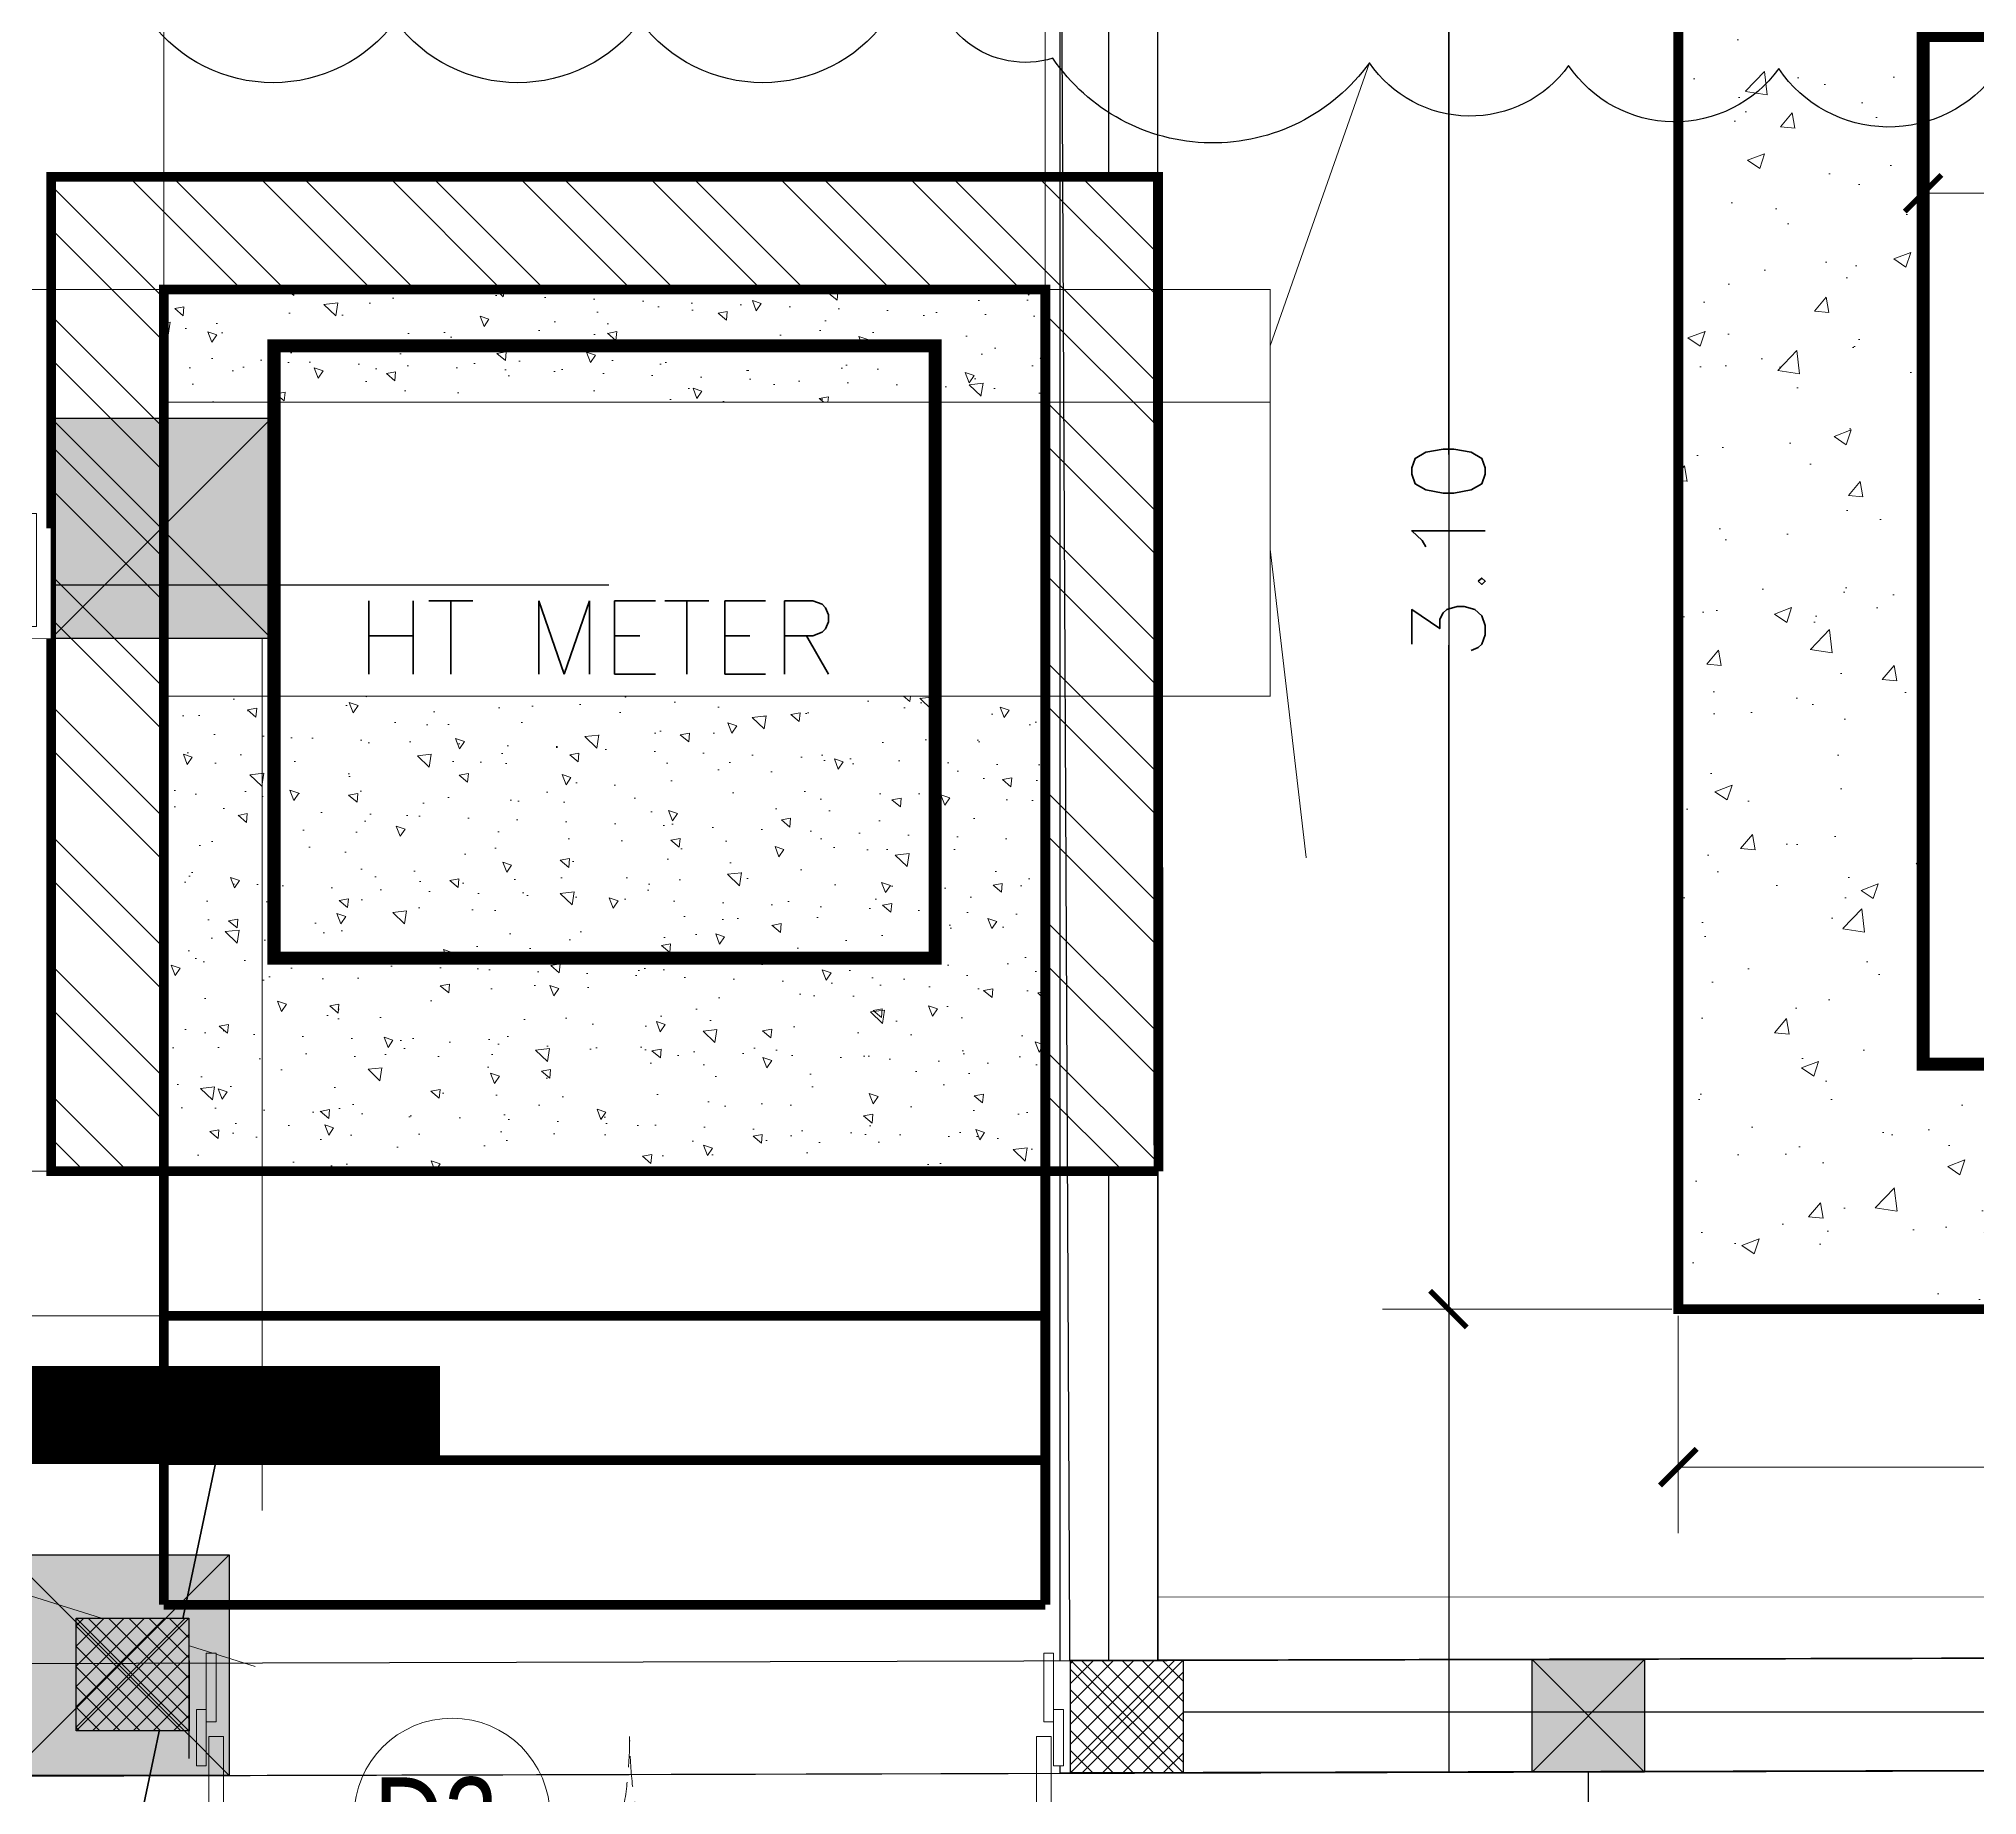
# Model space of a CAD drawing. Header units: inches. Extents: x 6 to 183294, y -48183 to 78918.
# Drawn here: x 131371 to 135329, y 22747 to 26332 of the extents above; entities that cross this region are included whole.
import ezdxf
from ezdxf.enums import TextEntityAlignment as Align

# ---------------------------------------------------------------- set-up
doc = ezdxf.new("R2010")
doc.units = ezdxf.units.IN
doc.header["$MEASUREMENT"] = 0
doc.set_wipeout_variables(frame=1)
doc.header["$PDMODE"] = 35
doc.linetypes.add('( Hidden )', pattern=[0.375, 0.25, -0.125])
for name, color, linetype, lineweight in [('SDA_COMMENTS', 8, 'Continuous', 0), ('SDA_DIM SITE LAYOUT', 8, 'Continuous', 0), ('SDA_DOOR', 2, 'Continuous', 5), ('SDA_MEP INPUTS', 8, 'Continuous', 0), ('SDA_PLAN', 8, 'Continuous', 0), ('SDA_RCC', 1, 'Continuous', 30), ('SDA_SCHEDULES', 8, 'Continuous', 0), ('SDA_TEXT_SITE', 8, 'Continuous', 0), ('SDA_WALL', 7, 'Continuous', 30), ('Substation', 7, 'Continuous', 0)]:
    doc.layers.add(name, color=color, linetype=linetype, lineweight=lineweight)
doc.styles.add('AR', font='arial.ttf')
doc.styles.add('ROMANS', font='simplex.shx', dxfattribs={"width": 0.7})
doc.styles.get("Standard").update_dxf_attribs({"font": 'txt.shx'})
doc.linetypes.add('FENCELINE2', pattern='A,0.25,-0.1,[132,ltypeshp.shx,S=0.1,R=0,X=-0.1,Y=0],-0.1,1', length=1.45)
doc.dimstyles.new('SDA-300', dxfattribs={"dimtxt": 0.6, "dimasz": 0.3, "dimexe": 0.54, "dimexo": 0.054, "dimgap": 0, "dimtad": 0, "dimzin": 0, "dimdsep": 46, "dimtxsty": 'Standard', "dimblk": 'ARCHTICK', "dimcen": 0.6, "dimclrd": 27, "dimclre": 27, "dimclrt": 21, "dimadec": 0, "dimazin": 0, "dimtfac": 1, "dimtofl": 0, "dimtmove": 1, "dimatfit": 3, "dimfxl": 0, "dimtolj": 1, "dimtzin": 0, "dimarcsym": 0})
doc.dimstyles.new('SDA-50', dxfattribs={"dimtxt": 0.1, "dimasz": 0.05, "dimexe": 0.09, "dimexo": 0.009, "dimgap": 0, "dimtad": 0, "dimzin": 0, "dimdsep": 46, "dimtxsty": 'Standard', "dimblk": 'ARCHTICK', "dimcen": 0.1, "dimclrd": 27, "dimclre": 27, "dimclrt": 21, "dimadec": 0, "dimazin": 0, "dimtfac": 1, "dimtofl": 0, "dimtmove": 1, "dimatfit": 3, "dimfxl": 0, "dimtolj": 1, "dimtzin": 0, "dimlwd": -1, "dimlwe": -1, "dimarcsym": 0})
doc.dimstyles.get("Standard").update_dxf_attribs({"dimtxt": 0.18, "dimasz": 0.18, "dimexe": 0.18, "dimexo": 0.0625, "dimgap": 0.09, "dimtad": 0, "dimtih": 1, "dimtoh": 1, "dimdec": 4, "dimzin": 0, "dimdsep": 46, "dimtxsty": 'Standard', "dimcen": 0.09, "dimadec": 0, "dimazin": 0, "dimtfac": 1, "dimtdec": 4, "dimtofl": 0, "dimtmove": 0, "dimatfit": 3, "dimfxl": 0, "dimtolj": 1, "dimtzin": 0, "dimarcsym": 0})
pattern_1 = [(315, (-4869086.56, -756735), (132.5825215, 132.5825215), []), (315, (-4869086.56, -756823.4), (132.5825215, 132.5825215), [])]

# ---------------------------------------------------------------- blocks, each defined once
blk = doc.blocks.new('A$C7A2D250A')
at = {"layer": 'SDA_RCC', "extrusion": (0, 0, -1)}
h = blk.add_hatch(color=252, dxfattribs=at)
h.dxf.hatch_style = 1
h.paths.add_polyline_path([(0.5, -0.5), (0.5, 0.5), (-0.5, 0.5), (-0.5, -0.5)])
for p, q in [((-0.5, -0.5), (0.5, 0.5)), ((0.5, -0.5), (-0.5, 0.5)), ((-0.5, -0.5), (-0.5, 0.5)), ((-0.5, 0.5), (0.5, 0.5)), ((0.5, 0.5), (0.5, -0.5)), ((0.5, -0.5), (-0.5, -0.5))]:
    blk.add_line(p, q, dxfattribs=at)
blk = doc.blocks.new('_ArchTick')
at = {"color": 0, "const_width": 0.15}
blk.add_lwpolyline([(-0.5, -0.5), (0.5, 0.5)], dxfattribs=at)
blk = doc.blocks.new('*D626')
at = {"layer": 'Defpoints', "color": 0}
for p in [(131625.7, 25820.4), (131042.8, 24020.4), (131625.7, 24020.4)]:
    blk.add_point(p, dxfattribs=at)
at = {"layer": 'Substation', "color": 27}
for p, q in [((131625.7, 25820.4), (131042.7, 25820.4)), ((131042.8, 25820.4), (131042.8, 24920.8)), ((131042.8, 24020.4), (131042.8, 24920)), ((131625.7, 24020.4), (131042.7, 24020.4))]:
    blk.add_line(p, q, dxfattribs=at)
at = {"layer": 'Substation', "color": 27, "xscale": 0.07500000000000001, "yscale": 0.07500000000000001, "zscale": 0.07500000000000001}
for p, rotation in [((131042.8, 25820.4), 90), ((131042.8, 24020.4), 270)]:
    blk.add_blockref('_ArchTick', p, dxfattribs=dict(at, rotation=rotation))
at = {"layer": 'Substation', "color": 21, "insert": (131042.8, 24920.4), "char_height": 0.15, "attachment_point": 5, "rotation": 90}
blk.add_mtext('\\A1;1800.00', dxfattribs=at)
blk = doc.blocks.new('*D627')
at = {"layer": 'Defpoints', "color": 0}
for p in [(133425.7, 26913.2), (131625.7, 25820.4), (133425.7, 25820.4)]:
    blk.add_point(p, dxfattribs=at)
at = {"layer": 'Substation', "color": 27}
for p, q in [((131625.7, 25820.4), (131625.7, 26913.3)), ((131625.7, 26913.2), (132525.4, 26913.2)), ((133425.7, 26913.2), (132526.1, 26913.2)), ((133425.7, 25820.4), (133425.7, 26913.3))]:
    blk.add_line(p, q, dxfattribs=at)
at = {"layer": 'Substation', "color": 27, "xscale": 0.07500000000000001, "yscale": 0.07500000000000001, "zscale": 0.07500000000000001, "rotation": 180}
blk.add_blockref('_ArchTick', (131625.7, 26913.2), dxfattribs=at)
at = {"layer": 'Substation', "color": 27, "xscale": 0.07500000000000001, "yscale": 0.07500000000000001, "zscale": 0.07500000000000001}
blk.add_blockref('_ArchTick', (133425.7, 26913.2), dxfattribs=at)
at = {"layer": 'Substation', "color": 21, "insert": (132525.7, 26913.2), "char_height": 0.15, "attachment_point": 5}
blk.add_mtext('\\A1;1800.00', dxfattribs=at)
blk = doc.blocks.new('*D628')
at = {"layer": 'Defpoints', "color": 0}
for p in [(133425.7, 25590.4), (133425.7, 24990.4), (133885.1, 24990.4)]:
    blk.add_point(p, dxfattribs=at)
at = {"layer": 'Substation', "color": 27}
for p, q in [((133425.8, 25590.4), (133885.3, 25590.4)), ((133885.1, 25590.4), (133885.1, 24990.4)), ((133958.2, 24660.6), (133885.1, 25290.4)), ((133425.8, 24990.4), (133885.3, 24990.4)), ((133958.2, 24660.6), (133958.2, 24660.6))]:
    blk.add_line(p, q, dxfattribs=at)
at = {"layer": 'Substation', "color": 27, "xscale": 0.07500000000000001, "yscale": 0.07500000000000001, "zscale": 0.07500000000000001}
for p, rotation in [((133885.1, 25590.4), 90), ((133885.1, 24990.4), 270)]:
    blk.add_blockref('_ArchTick', p, dxfattribs=dict(at, rotation=rotation))
at = {"layer": 'Substation', "color": 21, "insert": (133958.2, 24660.3), "char_height": 0.15, "attachment_point": 5, "rotation": 90}
blk.add_mtext('\\A1;600.00', dxfattribs=at)
blk = doc.blocks.new('*D629')
at = {"layer": 'Defpoints', "color": 0}
for p in [(133425.7, 25820.4), (133885.1, 25820.4), (133425.7, 25590.4)]:
    blk.add_point(p, dxfattribs=at)
at = {"layer": 'Substation', "color": 27}
for p, q in [((134087.7, 26283.3), (133885.1, 25705.4)), ((134087.7, 26283.3), (134087.7, 26283.3)), ((133425.8, 25820.4), (133885.3, 25820.4)), ((133885.1, 25590.4), (133885.1, 25820.4)), ((133425.8, 25590.4), (133885.3, 25590.4))]:
    blk.add_line(p, q, dxfattribs=at)
at = {"layer": 'Substation', "color": 27, "xscale": 0.07500000000000001, "yscale": 0.07500000000000001, "zscale": 0.07500000000000001}
for p, rotation in [((133885.1, 25820.4), 90), ((133885.1, 25590.4), 270)]:
    blk.add_blockref('_ArchTick', p, dxfattribs=dict(at, rotation=rotation))
at = {"layer": 'Substation', "color": 21, "insert": (134087.7, 26283.6), "char_height": 0.15, "attachment_point": 5, "rotation": 90}
blk.add_mtext('\\A1;230.00', dxfattribs=at)
blk = doc.blocks.new('*D630')
at = {"layer": 'Defpoints', "color": 0}
for p in [(130892.8, 24020.4), (131625.7, 24020.4), (131775.7, 23725.4)]:
    blk.add_point(p, dxfattribs=at)
at = {"layer": 'Substation', "color": 27}
for p, q in [((131625.7, 24020.4), (130892.7, 24020.4)), ((130892.8, 23725.4), (130892.8, 24020.4)), ((131775.7, 23725.4), (130892.7, 23725.4)), ((130892.8, 23725.4), (130892.8, 23197.2))]:
    blk.add_line(p, q, dxfattribs=at)
at = {"layer": 'Substation', "color": 27, "xscale": 0.07500000000000001, "yscale": 0.07500000000000001, "zscale": 0.07500000000000001}
for p, rotation in [((130892.8, 24020.4), 90), ((130892.8, 23725.4), 270)]:
    blk.add_blockref('_ArchTick', p, dxfattribs=dict(at, rotation=rotation))
at = {"layer": 'Substation', "color": 21, "insert": (130892.8, 23196.8), "char_height": 0.15, "attachment_point": 5, "rotation": 90}
blk.add_mtext('\\A1;295.00', dxfattribs=at)
blk = doc.blocks.new('*D632')
at = {"layer": 'Defpoints', "color": 0}
for p in [(134273.7, 36589.4), (134250.5, 22793.6), (134279.2, 22793.6)]:
    blk.add_point(p, dxfattribs=at)
at = {"layer": 'SDA_DIM SITE LAYOUT', "color": 27, "lineweight": -2}
for p, q in [((134273.7, 36589.4), (134249.9, 36589.4)), ((134250.5, 36589.4), (134250.5, 30581.3)), ((134250.5, 22793.6), (134250.5, 30579.3)), ((134279.1, 22793.6), (134249.9, 22793.6))]:
    blk.add_line(p, q, dxfattribs=at)
at = {"layer": 'SDA_DIM SITE LAYOUT', "color": 27, "lineweight": -2, "xscale": 0.3, "yscale": 0.3, "zscale": 0.3}
for p, rotation in [((134250.5, 36589.4), 90), ((134250.5, 22793.6), 270)]:
    blk.add_blockref('_ArchTick', p, dxfattribs=dict(at, rotation=rotation))
at = {"layer": 'SDA_DIM SITE LAYOUT', "color": 21, "insert": (134250.5, 30580.3), "char_height": 0.3, "attachment_point": 5, "rotation": 90}
blk.add_mtext('\\A1;13795.84', dxfattribs=at)
blk = doc.blocks.new('*U154')
at = {"linetype": 'Continuous', "lineweight": 0}
for points in [[(-0.8994, -0.155), (-0.8644, -0.155), (-0.8644, -0.17), (-0.8444, -0.17), (-0.8444, -0.03), (-0.8644, -0.03), (-0.8644, 0.06), (-0.8844, 0.06), (-0.8844, 0.045), (-0.8994, 0.045)], [(0.9006, -0.155), (0.8656, -0.155), (0.8656, -0.17), (0.8456, -0.17), (0.8456, -0.03), (0.8656, -0.03), (0.8656, 0.06), (0.8856, 0.06), (0.8856, 0.045), (0.9006, 0.045)]]:
    blk.add_wipeout(points, dxfattribs=at).dxf.layer = 'SDA_DOOR'
at = {"layer": 'SDA_DOOR', "color": 7, "linetype": 'Continuous', "lineweight": 30}
for p, q in [((-0.8994, 0.045), (-0.8994, -0.155)), ((0.9006, 0.045), (0.9006, -0.155))]:
    blk.add_line(p, q, dxfattribs=at)
at = {"layer": 'SDA_DOOR', "linetype": 'Continuous'}
for points in [[(-0.8294, 0), (-0.8294, 0.86), (-0.8594, 0.86), (-0.8594, 0)], [(0.8606, 0.86), (0.8606, 0), (0.8306, 0), (0.8306, 0.86)], [(-0.8844, -0.055), (-0.8844, 0.06), (-0.8644, 0.06), (-0.8644, -0.055)], [(0.8856, -0.055), (0.8856, 0.06), (0.8656, 0.06), (0.8656, -0.055)], [(-0.8644, -0.17), (-0.8644, -0.03), (-0.8444, -0.03), (-0.8444, -0.17)], [(0.8656, -0.17), (0.8656, -0.03), (0.8456, -0.03), (0.8456, -0.17)]]:
    blk.add_lwpolyline(points, close=True, dxfattribs=at)
at = {"layer": 'SDA_DOOR', "linetype": '( Hidden )', "ltscale": 0.25}
for centre, start, end in [((-0.8614, -0.0008), 0.0534, 87.9563), ((0.8614, -0.0008), 92.0437, 179.9466)]:
    blk.add_arc(centre, 0.8614, start, end, dxfattribs=at)
blk = doc.blocks.new('A$C7A0A1DC5')
blk.add_wipeout([(0, 1), (1, 1), (1, 0), (0, 0)]).dxf.layer = 'SDA_RCC'
at = {"layer": 'SDA_RCC', "lineweight": 5}
h = blk.add_hatch(dxfattribs=at)
h.set_pattern_fill('ANSI37', color=252, scale=0.04, style=0)
h.set_pattern_definition([(45, (0, 0), (-0.089803, 0.089803), []), (135, (0, 0), (-0.089803, -0.089803), [])])
h.paths.add_polyline_path([(0, 1), (1, 1), (1, 0), (0, 0)])
at = {"layer": 'SDA_RCC'}
for p, q in [((0, 1), (1, 0)), ((1, 1), (0, 0))]:
    blk.add_line(p, q, dxfattribs=at)
blk.add_lwpolyline([(0, 1), (1, 1), (1, 0), (0, 0)], close=True, dxfattribs=at)
blk = doc.blocks.new('*U155')
blk.add_circle((0.2, 0.2), 0.2)
at = {"style": 'AR'}
blk.add_attdef('DOOR', text='', height=0.2, dxfattribs=at).set_placement((0.2, 0.2), align=Align.MIDDLE_CENTER)
blk = doc.blocks.new('*U139')
at = {"linetype": 'Continuous', "lineweight": 0}
for points in [[(0, -0.0121), (0.035, -0.0121), (0.035, -0.0271), (0.055, -0.0271), (0.055, 0.025), (0.035, 0.025), (0.035, 0.115), (0.015, 0.115), (0.015, 0.1), (0, 0.1)], [(1.5, -0.0121), (1.465, -0.0121), (1.465, -0.0271), (1.445, -0.0271), (1.445, 0.025), (1.465, 0.025), (1.465, 0.115), (1.485, 0.115), (1.485, 0.1), (1.5, 0.1)]]:
    blk.add_wipeout(points, dxfattribs=at).dxf.layer = 'SDA_DOOR'
at = {"layer": 'SDA_DOOR', "color": 7, "linetype": 'Continuous', "lineweight": 30}
for p, q in [((0, 0.1), (0, -0.0121)), ((1.5, 0.1), (1.5, -0.0121))]:
    blk.add_line(p, q, dxfattribs=at)
at = {"layer": 'SDA_DOOR', "linetype": 'Continuous'}
for points in [[(1.43, 1.475), (1.46, 1.475), (1.46, 0.055), (1.43, 0.055)], [(1.43, 1.475), (1.46, 1.475), (1.46, 0.055), (1.43, 0.055)], [(0.015, 0), (0.015, 0.115), (0.035, 0.115), (0.035, 0)], [(1.485, 0), (1.485, 0.115), (1.465, 0.115), (1.465, 0)], [(0.035, -0.0271), (0.035, 0.025), (0.055, 0.025), (0.055, -0.0271)], [(1.465, -0.0271), (1.465, 0.025), (1.445, 0.025), (1.445, -0.0271)]]:
    blk.add_lwpolyline(points, close=True, dxfattribs=at)
at = {"layer": 'SDA_DOOR', "linetype": '( Hidden )', "ltscale": 0.25}
blk.add_arc((1.46, 0.055), 1.4203, 91.2103, 181.2103, dxfattribs=at)
blk = doc.blocks.new('*D635')
at = {"layer": 'Defpoints', "color": 0}
for p in [(118437.5, 22826.2), (167056.2, 22826.1), (167056.1, 20936.8)]:
    blk.add_point(p, dxfattribs=at)
at = {"layer": 'SDA_DIM SITE LAYOUT', "color": 27, "lineweight": -2}
for p, q in [((118437.5, 22826.1), (118437.5, 20936.4)), ((167056.2, 22826), (167056.1, 20936.2)), ((118437.5, 20936.9), (142745.8, 20936.8)), ((167056.1, 20936.8), (142747.8, 20936.8))]:
    blk.add_line(p, q, dxfattribs=at)
at = {"layer": 'SDA_DIM SITE LAYOUT', "color": 27, "lineweight": -2, "xscale": 0.3, "yscale": 0.3, "zscale": 0.3}
for p, rotation in [((118437.5, 20936.9), 179.9998394015424), ((167056.1, 20936.8), 359.9998394015425)]:
    blk.add_blockref('_ArchTick', p, dxfattribs=dict(at, rotation=rotation))
at = {"layer": 'SDA_DIM SITE LAYOUT', "color": 21, "insert": (142746.8, 20936.8), "char_height": 0.3, "attachment_point": 5, "rotation": 359.9998}
blk.add_mtext('\\A1;48618.69', dxfattribs=at)
blk = doc.blocks.new('*U162')
at = {"layer": 'SDA_RCC', "xscale": 0.23, "yscale": 0.23}
blk.add_blockref('A$C7A2D250A', (-0.115, -0.115), dxfattribs=at)
blk = doc.blocks.new('*D644')
at = {"layer": 'Defpoints', "color": 0}
for p in [(131308.4, 22785.8), (134534.5, 22793.9), (134537.1, 21780.4)]:
    blk.add_point(p, dxfattribs=at)
at = {"layer": 'SDA_DIM SITE LAYOUT', "color": 27, "lineweight": -2}
for p, q in [((131308.4, 22785.7), (131310.9, 21771.7)), ((134534.5, 22793.9), (134537.1, 21779.9)), ((131310.9, 21772.2), (132923.2, 21776.3)), ((134537.1, 21780.4), (132924.9, 21776.3))]:
    blk.add_line(p, q, dxfattribs=at)
at = {"layer": 'SDA_DIM SITE LAYOUT', "color": 27, "lineweight": -2, "xscale": 0.2999999999999999, "yscale": 0.2999999999999999, "zscale": 0.2999999999999999}
for p, rotation in [((131310.9, 21772.2), 180.1446633164451), ((134537.1, 21780.4), 0.1446633164450973)]:
    blk.add_blockref('_ArchTick', p, dxfattribs=dict(at, rotation=rotation))
at = {"layer": 'SDA_DIM SITE LAYOUT', "color": 21, "insert": (132924, 21776.3), "char_height": 0.3, "attachment_point": 5, "rotation": 0.1447}
blk.add_mtext('\\A1;3226.17', dxfattribs=at)
blk = doc.blocks.new('*D558')
at = {"layer": 'Defpoints', "color": 0, "transparency": 16777216}
for p in [(1.3672, -1.2236), (5.2672, -1.2236), (5.2672, -1.5457)]:
    blk.add_point(p, dxfattribs=at)
at = {"layer": 'Substation', "color": 5, "transparency": 16777216}
for p, q in [((1.3672, -1.2371), (1.3672, -1.6807)), ((5.2672, -1.2371), (5.2672, -1.6807)), ((1.3672, -1.5457), (3.1227, -1.5457)), ((5.2672, -1.5457), (3.5117, -1.5457))]:
    blk.add_line(p, q, dxfattribs=at)
at = {"layer": 'Substation', "color": 5, "transparency": 16777216, "xscale": 0.07500000000000001, "yscale": 0.07500000000000001, "zscale": 0.07500000000000001, "rotation": 180}
blk.add_blockref('_ArchTick', (1.3672, -1.5457), dxfattribs=at)
at = {"layer": 'Substation', "color": 5, "transparency": 16777216, "xscale": 0.07500000000000001, "yscale": 0.07500000000000001, "zscale": 0.07500000000000001}
blk.add_blockref('_ArchTick', (5.2672, -1.5457), dxfattribs=at)
at = {"layer": 'Substation', "color": 7, "transparency": 16777216, "insert": (3.3172, -1.5457), "char_height": 0.15, "attachment_point": 5}
blk.add_mtext('\\A1;3.90', dxfattribs=at)
blk = doc.blocks.new('*D561')
at = {"layer": 'Defpoints', "color": 0, "transparency": 16777216}
for p in [(0.3979, -0.7236), (0.8672, -0.7236), (0.8672, -3.8236)]:
    blk.add_point(p, dxfattribs=at)
at = {"layer": 'Substation', "color": 5, "transparency": 16777216}
for p, q in [((0.8537, -0.7236), (0.2629, -0.7236)), ((0.3979, -0.7236), (0.3979, -2.079)), ((0.3979, -3.8236), (0.3979, -2.4681)), ((0.8537, -3.8236), (0.2629, -3.8236))]:
    blk.add_line(p, q, dxfattribs=at)
at = {"layer": 'Substation', "color": 5, "transparency": 16777216, "xscale": 0.07500000000000001, "yscale": 0.07500000000000001, "zscale": 0.07500000000000001}
for p, rotation in [((0.3979, -0.7236), 90), ((0.3979, -3.8236), 270)]:
    blk.add_blockref('_ArchTick', p, dxfattribs=dict(at, rotation=rotation))
at = {"layer": 'Substation', "color": 7, "transparency": 16777216, "insert": (0.3979, -2.2736), "char_height": 0.15, "attachment_point": 5, "rotation": 90}
blk.add_mtext('\\A1;3.10', dxfattribs=at)
blk = doc.blocks.new('*D562')
at = {"layer": 'Defpoints', "color": 0, "transparency": 16777216}
for p in [(0.8672, -3.8236), (5.7672, -3.8236), (5.7672, -4.1464)]:
    blk.add_point(p, dxfattribs=at)
at = {"layer": 'Substation', "color": 5, "transparency": 16777216}
for p, q in [((0.8672, -3.8371), (0.8672, -4.2814)), ((5.7672, -3.8371), (5.7672, -4.2814)), ((0.8672, -4.1464), (3.1196, -4.1464)), ((5.7672, -4.1464), (3.5148, -4.1464))]:
    blk.add_line(p, q, dxfattribs=at)
at = {"layer": 'Substation', "color": 5, "transparency": 16777216, "xscale": 0.07500000000000001, "yscale": 0.07500000000000001, "zscale": 0.07500000000000001, "rotation": 180}
blk.add_blockref('_ArchTick', (0.8672, -4.1464), dxfattribs=at)
at = {"layer": 'Substation', "color": 5, "transparency": 16777216, "xscale": 0.07500000000000001, "yscale": 0.07500000000000001, "zscale": 0.07500000000000001}
blk.add_blockref('_ArchTick', (5.7672, -4.1464), dxfattribs=at)
at = {"layer": 'Substation', "color": 7, "transparency": 16777216, "insert": (3.3172, -4.1464), "char_height": 0.15, "attachment_point": 5}
blk.add_mtext('\\A1;4.90', dxfattribs=at)
blk = doc.blocks.new('*D613')
at = {"layer": 'Defpoints', "color": 0}
for p in [(133655.9, 23310.4), (140855.9, 23310.6), (140855.9, 23151.5)]:
    blk.add_point(p, dxfattribs=at)
at = {"layer": 'Substation', "color": 27}
for p, q in [((133655.9, 23310.4), (133655.9, 23151.1)), ((140855.9, 23310.6), (140855.9, 23151.3)), ((133655.9, 23151.2), (137255.4, 23151.4)), ((140855.9, 23151.5), (137256.3, 23151.4))]:
    blk.add_line(p, q, dxfattribs=at)
at = {"layer": 'Substation', "color": 27, "xscale": 0.07500000000000001, "yscale": 0.07500000000000001, "zscale": 0.07500000000000001}
for p, rotation in [((133655.9, 23151.2), 180.001778970625), ((140855.9, 23151.5), 0.001778970625072052)]:
    blk.add_blockref('_ArchTick', p, dxfattribs=dict(at, rotation=rotation))
at = {"layer": 'Substation', "color": 21, "insert": (137255.9, 23151.4), "char_height": 0.15, "attachment_point": 5, "rotation": 0.0018}
blk.add_mtext('\\A1;7199.98', dxfattribs=at)
blk = doc.blocks.new('A$Ca4a0d09c')
at = {"layer": 'Substation'}
h = blk.add_hatch(dxfattribs=at)
h.set_pattern_fill('AR-CONC', color=256, scale=0.05)
h.set_pattern_definition([(50, (-238.5004, 55.49237), (0.3586301, -0.03137607), [0.0375, -0.4125]), (355, (-238.5004, 55.49237), (-0.06937567, 0.37609607), [0.03, -0.33]), (100.45144, (-238.4705, 55.48976), (0.2892544, 0.34472), [0.0318701, -0.35057106]), (46.1842, (-238.5004, 55.59237), (0.5336207, -0.08275964), [0.05625, -0.61875]), (96.63564, (-238.45593, 55.5855), (0.467331, 0.4870593), [0.0478052, -0.5258569]), (351.18416, (-238.5004, 55.5924), (0.467331, 0.4870593), [0.045, -0.495]), (21, (-238.4504, 55.56737), (0.29845353, -0.20130945), [0.0375, -0.4125]), (326, (-238.4504, 55.56737), (0.12165767, 0.362575), [0.03, -0.33]), (71.45144, (-238.42553, 55.5506), (0.4201112, 0.1612656), [0.0318701, -0.35057106]), (37.5, (-238.5004, 55.49237), (0.00607993, 0.16644693), [0, -0.326, 0, -0.335, 0, -0.33125]), (7.5, (-238.5004, 55.49237), (0.13153477, 0.19720586), [0, -0.191, 0, -0.3185, 0, -0.12625]), (327.5, (-238.6119, 55.49237), (0.26691122, -0.011277436), [0, -0.125, 0, -0.39, 0, -0.5175]), (317.5, (-238.6619, 55.49237), (0.29159308, 0.0500525), [0, -0.1625, 0, -0.259, 0, -0.3675])])
h.paths.add_polyline_path([(1.3672, -1.2236), (1.3672, -3.3236), (5.2672, -3.3236), (5.2672, -1.2236)], flags=16)
h.paths.add_polyline_path([(0.8672, -3.8236), (0.8672, -0.7236), (5.7672, -0.7236), (5.7672, -3.8236)])
at = {"layer": 'Substation', "const_width": 0.02}
blk.add_lwpolyline([(5.7672, -0.7236), (5.7672, -3.8236), (0.8672, -3.8236), (0.8672, -0.7236)], close=True, dxfattribs=at)
at = {"layer": 'Substation', "color": 6, "linetype": 'ByBlock', "lineweight": 0, "const_width": 0.027}
blk.add_lwpolyline([(1.3672, -1.2236), (5.2672, -1.2236), (5.2672, -3.3236), (1.3672, -3.3236)], close=True, dxfattribs=at)
at = {"layer": 'Substation'}
for p1, p2, distance, picture, middle in [((0.8672, -3.8236), (0.8672, -0.7236), 0.4693, '*D561', (0.3979, -2.2736)), ((1.3672, -1.2236), (5.2672, -1.2236), -0.3221, '*D558', (3.3172, -1.5457)), ((0.8672, -3.8236), (5.7672, -3.8236), -0.3228, '*D562', (3.3172, -4.1464))]:
    dim = blk.add_aligned_dim(p1=p1, p2=p2, distance=distance, dimstyle='SDA-50', override={"dimscale": 1.5, "dimclrd": 5, "dimclre": 5, "dimclrt": 7}, dxfattribs=at)
    dim.commit()
    dim.dimension.update_dxf_attribs({"geometry": picture, "text_midpoint": middle})

msp = doc.modelspace()

# ---------------------------------------------------------------- hatches: boundary and pattern name
at = {"layer": 'Substation', "linetype": 'ByBlock', "lineweight": 0}
h = msp.add_hatch(dxfattribs=at)
h.set_pattern_fill('ANSI32', color=8, scale=500, angle=270)
h.set_pattern_definition(pattern_1)
edge = h.paths.add_edge_path()
edge.add_line((133656.678, 24020.395), (133655.741, 26050.395))
edge.add_line((133655.741, 26050.395), (131395.741, 26050.395))
edge.add_line((131395.741, 26050.395), (131395.741, 24020.395))
edge.add_line((131395.741, 24020.395), (131625.741, 24020.395))
edge.add_line((131625.741, 24020.395), (131625.741, 25820.395))
edge.add_line((131625.741, 25820.395), (133425.741, 25820.395))
edge.add_line((133425.741, 25820.395), (133425.741, 24020.395))
edge.add_line((133425.741, 24020.395), (133655.741, 24020.395))
h = msp.add_hatch(dxfattribs=at)
h.set_pattern_fill('ANSI32', color=8, scale=500, angle=270)
h.set_pattern_definition(pattern_1)
edge = h.paths.add_edge_path()
edge.add_line((133656.678, 24020.395), (133655.741, 26050.395))
edge.add_line((133655.741, 26050.395), (131395.741, 26050.395))
edge.add_line((131395.741, 26050.395), (131395.741, 24020.395))
edge.add_line((131395.741, 24020.395), (131625.741, 24020.395))
edge.add_line((131625.741, 24020.395), (131625.741, 25820.395))
edge.add_line((131625.741, 25820.395), (133425.741, 25820.395))
edge.add_line((133425.741, 25820.395), (133425.741, 24020.395))
edge.add_line((133425.741, 24020.395), (133655.741, 24020.395))
h = msp.add_hatch(dxfattribs=at)
h.set_pattern_fill('AR-CONC', color=8, scale=30, angle=89.877749, style=0)
h.set_pattern_definition([(139.87775, (113436.54, 5726.37), (19.2847, 215.1374), [22.5, -247.5]), (84.87775, (113436.54, 5726.37), (-225.746, -41.1438), [18, -198]), (190.32915, (113438.14, 5744.3), (-206.4611, 173.9937), [19.122, -210.3426]), (136.062, (113376.54, 5726.5), (50.3387, 320.0656), [33.75, -371.25]), (186.5133, (113380.73, 5753.17), (-291.6364, 281.0217), [28.683, -315.514]), (81.062, (113376.54, 5726.5), (-291.6366, 281.0215), [27, -297]), (110.87775, (113391.6, 5756.46), (121.1675, 178.814), [22.5, -247.5]), (55.87775, (113391.6, 5756.46), (-217.3888, 73.4586), [18, -198]), (161.32915, (113401.7, 5771.36), (-96.2211, 252.2727), [19.122, -210.3426]), (127.37775, (113436.54, 5726.37), (-99.86015, 3.86103), [0, -195.6, 0, -201, 0, -198.75]), (97.37775, (113436.54, 5726.37), (-118.15485, 79.17315), [0, -114.6, 0, -191.1, 0, -75.75]), (57.37775, (113436.394, 5659.47), (7.10815, 160.13193), [0, -75, 0, -234, 0, -310.5]), (47.37775, (113436.33, 5629.47), (-29.6581, 175.0195), [0, -97.5, 0, -155.4, 0, -220.5])])
h.paths.add_polyline_path([(131625.741, 25820.395), (131625.741, 25590.395), (133425.741, 25590.395), (133425.741, 25820.395)])
h.paths.add_polyline_path([(131625.741, 24990.395), (131625.741, 24020.395), (133425.741, 24020.395), (133425.741, 24990.395)])
h = msp.add_hatch(dxfattribs=at)
h.set_pattern_fill('AR-CONC', color=8, scale=30, angle=89.877749, style=0)
h.set_pattern_definition([(139.87775, (113436.54, 5726.37), (19.2847, 215.1374), [22.5, -247.5]), (84.87775, (113436.54, 5726.37), (-225.746, -41.1438), [18, -198]), (190.32915, (113438.14, 5744.3), (-206.4611, 173.9937), [19.122, -210.3426]), (136.062, (113376.54, 5726.5), (50.3387, 320.0656), [33.75, -371.25]), (186.5133, (113380.73, 5753.17), (-291.6364, 281.0217), [28.683, -315.514]), (81.062, (113376.54, 5726.5), (-291.6366, 281.0215), [27, -297]), (110.87775, (113391.6, 5756.46), (121.1675, 178.814), [22.5, -247.5]), (55.87775, (113391.6, 5756.46), (-217.3888, 73.4586), [18, -198]), (161.32915, (113401.7, 5771.36), (-96.2211, 252.2727), [19.122, -210.3426]), (127.37775, (113436.54, 5726.37), (-99.86015, 3.86103), [0, -195.6, 0, -201, 0, -198.75]), (97.37775, (113436.54, 5726.37), (-118.15485, 79.17315), [0, -114.6, 0, -191.1, 0, -75.75]), (57.37775, (113436.394, 5659.47), (7.10815, 160.13193), [0, -75, 0, -234, 0, -310.5]), (47.37775, (113436.33, 5629.47), (-29.6581, 175.0195), [0, -97.5, 0, -155.4, 0, -220.5])])
h.paths.add_polyline_path([(131625.741, 25820.395), (131625.741, 25590.395), (133425.741, 25590.395), (133425.741, 25820.395)])
h.paths.add_polyline_path([(131625.741, 24990.395), (131625.741, 24020.395), (133425.741, 24020.395), (133425.741, 24990.395)])

# ---------------------------------------------------------------- linework, layer by layer
at = {"layer": 'SDA_COMMENTS', "lineweight": -3}
for points, elevation in [([(133319.921, 28646.498, -0.5), (133319.921, 28146.498, -0.5), (133319.921, 27646.498, -0.5), (133319.921, 27146.498, -0.5), (133319.921, 26646.498, -0.5), (133098.818, 26367.6, -0.5), (132598.818, 26367.6, -0.5), (132098.818, 26367.6, -0.5), (131598.818, 26367.6, -0.5), (131409.494, 26678.276, -0.5), (131409.494, 27178.276, -0.5), (131409.494, 27678.276, -0.5), (131409.494, 28178.276, -0.5), (131409.494, 28678.276, -0.5)], -394731.873), ([(135368.504, 26264.86, -0.52056705), (134923.272, 26271.272, -0.52056705), (134494.32, 26277.45, -0.52056705), (134087.66, 26283.307, -0.52056705), (133441.288, 26292.616, -0.52056705), (133193.159, 26485.805, -0.52056705), (133198.081, 27098.395, -0.52056705), (133202.383, 27633.677, -0.52056705), (133206.471, 28142.485, -0.52056705), (133208.323, 28372.884, -0.52056705), (133619.13, 28366.967, -0.52056705), (134056.81, 28360.664, -0.52056705), (134606.506, 28352.747, -0.52056705), (135204.612, 28344.133, -0.52056705), (135796.518, 28335.609, -0.52056705)], -402175.802)]:
    msp.add_lwpolyline(points, format="xyb", dxfattribs=dict(at, elevation=elevation))
at = {"layer": 'SDA_MEP INPUTS', "color": 252, "linetype": '( Hidden )', "const_width": 200, "elevation": -394731.873}
msp.add_lwpolyline([(130994.879, 23522.745), (132189.783, 23522.745)], dxfattribs=at)
at = {"layer": 'SDA_PLAN', "elevation": -493530.873}
for points in [[(118448.593, 25108.073), (131826.626, 25108.073), (131826.626, 23328.073)], [(118490.628, 22849.501), (125137.61, 25108.073), (131812.61, 23009.537)]]:
    msp.add_lwpolyline(points, dxfattribs=at)
at = {"layer": 'Substation', "lineweight": -3, "elevation": -691059.873}
for points in [[(133455.741, 27179.06), (141055.741, 27179.06), (141055.741, 22811.312), (133455.968, 22791.416)], [(133455.741, 27179.06), (141055.741, 27179.06), (141055.916, 22811.312), (133477.066, 22792.073)], [(133655.741, 26979.06), (140855.741, 26979.06), (140855.864, 23040.803), (133655.888, 23022.074)], [(133655.741, 26979.06), (140855.741, 26979.06), (140855.864, 23040.803), (133655.741, 23022.074)]]:
    msp.add_lwpolyline(points, close=True, dxfattribs=at)
at = {"layer": 'Substation', "linetype": 'FENCELINE2', "lineweight": -3, "elevation": -691059.873}
for points in [[(133555.741, 26050.395), (133555.741, 27079.06), (140955.741, 27079.06), (140955.741, 22916.276), (133555.741, 22916.276), (133555.741, 23920.131)], [(133555.741, 26050.395), (133555.741, 27079.06), (140955.741, 27079.06), (140955.741, 22916.276), (133555.741, 22916.276), (133555.741, 24020.395)]]:
    msp.add_lwpolyline(points, dxfattribs=at)
at = {"layer": 'Substation', "linetype": 'ByBlock', "lineweight": 0, "const_width": 20, "elevation": -592260.873}
for points in [[(133656.678, 24020.395), (133655.741, 26050.395), (131395.741, 26050.395), (131395.741, 24020.395), (131625.741, 24020.395), (131625.741, 25820.395), (133425.741, 25820.395), (133425.741, 24020.395), (133655.741, 24020.395)], [(133656.678, 24020.395), (133655.741, 26050.395), (131395.741, 26050.395), (131395.741, 24020.395), (131625.741, 24020.395), (131625.741, 25820.395), (133425.741, 25820.395), (133425.741, 24020.395), (133655.741, 24020.395)], [(133425.741, 23430.395), (133425.741, 24020.395), (131625.741, 24020.395), (131625.741, 23430.395)], [(133425.741, 23430.395), (133425.741, 24020.395), (131625.741, 24020.395), (131625.741, 23430.395)], [(133425.741, 23135.395), (133425.741, 23725.395), (131625.741, 23725.395), (131625.741, 23135.395)], [(133425.741, 23135.395), (133425.741, 23725.395), (131625.741, 23725.395), (131625.741, 23135.395)], [(133425.741, 23430.395), (131625.741, 23430.395)], [(133425.741, 23430.395), (131625.741, 23430.395)], [(131625.741, 23135.395), (133425.741, 23135.395)], [(131625.741, 23135.395), (133425.741, 23135.395)]]:
    msp.add_lwpolyline(points, dxfattribs=at)
at = {"layer": 'Substation', "color": 3, "linetype": 'ByBlock', "lineweight": 0, "elevation": -592260.873}
msp.add_lwpolyline([(131625.741, 24020.395), (131395.741, 24020.395), (131395.741, 26050.395), (133655.741, 26050.395), (133655.741, 24020.395), (133425.741, 24020.395)], dxfattribs=at)
msp.add_lwpolyline([(131625.741, 24020.395), (131395.741, 24020.395), (131395.741, 26050.395), (133655.741, 26050.395), (133655.741, 24020.395), (133425.741, 24020.395)], dxfattribs=at)
at = {"layer": 'Substation', "linetype": 'ByBlock', "lineweight": 0, "elevation": -592260.873}
msp.add_lwpolyline([(131625.741, 24020.395), (131625.741, 25820.395), (133425.741, 25820.395), (133425.741, 24020.395)], dxfattribs=at)
msp.add_lwpolyline([(131625.741, 24020.395), (131625.741, 25820.395), (133425.741, 25820.395), (133425.741, 24020.395)], dxfattribs=at)
for points in [[(131625.741, 25820.395), (133425.741, 25820.395), (133425.741, 25590.395), (131625.741, 25590.395)], [(131625.741, 25820.395), (133425.741, 25820.395), (133425.741, 25590.395), (131625.741, 25590.395)], [(131625.741, 24990.395), (133425.741, 24990.395), (133425.741, 24020.395), (131625.741, 24020.395)], [(131625.741, 24990.395), (133425.741, 24990.395), (133425.741, 24020.395), (131625.741, 24020.395)]]:
    msp.add_lwpolyline(points, close=True, dxfattribs=at)
at = {"layer": 'Substation', "color": 6, "linetype": 'ByBlock', "lineweight": 0, "const_width": 27, "elevation": -592260.873}
msp.add_lwpolyline([(133200.741, 25705.395), (131850.741, 25705.395), (131850.741, 24455.395), (133200.741, 24455.395)], close=True, dxfattribs=at)
msp.add_lwpolyline([(133200.741, 25705.395), (131850.741, 25705.395), (131850.741, 24455.395), (133200.741, 24455.395)], close=True, dxfattribs=at)

# ---------------------------------------------------------------- block references
at = {"layer": 'SDA_RCC', "zscale": 1000}
for name, p, xscale, yscale in [('A$C7A2D250A', (131620.741, 25333.073, -592260.873), 450, 450), ('*U162', (134649.523, 23023.94, -197133.873), 1000, 1000)]:
    msp.add_blockref(name, p, dxfattribs=dict(at, xscale=xscale, yscale=yscale))
at = {"layer": 'Substation', "xscale": 1000, "yscale": 1000, "zscale": 1000}
msp.add_blockref('A$Ca4a0d09c', (133851.001, 27562.618, -987387.873), dxfattribs=at)

# ---------------------------------------------------------------- texts
at = {"layer": 'Substation', "linetype": 'ByBlock', "lineweight": 0, "style": 'ROMANS'}
msp.add_text('HT METER', height=150, dxfattribs=at).set_placement((132510.804, 25110.12, -592260.873), align=Align.MIDDLE_CENTER)
msp.add_text('HT METER', height=150, dxfattribs=at).set_placement((132510.804, 25110.12, -592260.873), align=Align.MIDDLE_CENTER)

# ---------------------------------------------------------------- dimensions: what is measured, and where the dimension line sits
at = {"layer": 'SDA_DIM SITE LAYOUT'}
dim = msp.add_linear_dim(base=(134250.482, 22793.571, -592260.873), p1=(134273.732, 36589.411, -98334.873), p2=(134279.19, 22793.571, 296792.127), angle=90, dimstyle='SDA-300', override={"dimtxt": 0.3, "dimtxsty": 'Standard'}, dxfattribs=at)
dim.commit()
dim.dimension.update_dxf_attribs({"geometry": '*D632', "text_midpoint": (134250.482, 30580.313, -592260.873), "dimtype": 160})
at = {"layer": 'Substation'}
dim = msp.add_linear_dim(base=(133425.741, 26913.159, -592260.873), p1=(131625.741, 25820.395, -592260.873), p2=(133425.741, 25820.395, -592260.873), dimstyle='SDA-50', override={"dimscale": 1.5}, dxfattribs=at)
dim.commit()
dim.dimension.update_dxf_attribs({"geometry": '*D627', "text_midpoint": (132525.741, 26913.159, -592260.873), "dimtype": 160})
for base, p1, p2, picture, middle in [((133885.121, 25820.395, -592260.873), (133425.741, 25590.395, -592260.873), (133425.741, 25820.395, -592260.873), '*D629', (134087.66, 26283.307, -592260.873)), ((133885.121, 24990.395, -592260.873), (133425.741, 25590.395, -592260.873), (133425.741, 24990.395, -592260.873), '*D628', (133958.192, 24660.583, -592260.873)), ((130892.85, 24020.395, -590757.873), (131775.741, 23725.395, -592260.873), (131625.741, 24020.395, -592260.873), '*D630', (130892.85, 23196.824, -590757.873))]:
    dim = msp.add_linear_dim(base=base, p1=p1, p2=p2, angle=90, dimstyle='SDA-50', override={"dimscale": 1.5}, dxfattribs=at)
    dim.commit()
    dim.dimension.update_dxf_attribs({"geometry": picture, "text_midpoint": middle, "dimtype": 160})
dim = msp.add_linear_dim(base=(131042.85, 24020.395, -592260.873), p1=(131625.741, 25820.395, -592260.873), p2=(131625.741, 24020.395, -592260.873), angle=90, dimstyle='SDA-50', override={"dimscale": 1.5}, dxfattribs=at)
dim.commit()
dim.dimension.update_dxf_attribs({"geometry": '*D626', "text_midpoint": (131042.85, 24920.395, -592260.873)})
dim = msp.add_aligned_dim(p1=(133655.877, 23310.381, -691059.873), p2=(140855.855, 23310.604, -691059.873), distance=-159.137, dimstyle='SDA-50', override={"dimscale": 1.5}, dxfattribs=at)
dim.commit()
dim.dimension.update_dxf_attribs({"geometry": '*D613', "text_midpoint": (137255.871, 23151.356, -394731.873)})

# ---------------------------------------------------------------- leaders
at = {"layer": 'SDA_TEXT_SITE'}
msp.add_leader([(131732.468, 23430.395, -493530.873), (131159.706, 20700.77, -493530.873), (127362.369, 20700.77, -493530.873)], dimstyle='SDA-50', override={"dimscale": 1, "dimtxt": 0.1, "dimasz": 0.05, "dimgap": 0, "dimtad": 0, "dimzin": 1, "dimtxsty": 'Standard', "dimclrd": 256, "dimlwd": 65535}, dxfattribs=at)
at = {"layer": 'Substation', "color": 8, "linetype": 'ByBlock', "lineweight": 0}
msp.add_leader([(131103.623, 26185.835, -590757.873), (131103.623, 25217.336, -590757.873), (132534.444, 25217.336, -590757.873)], dimstyle='Standard', dxfattribs=at)

# ---------------------------------------------------------------- next in the draw order: block references
at = {"layer": 'SDA_DOOR', "xscale": 2009.083279129024, "yscale": 2009.083279129024, "zscale": 2009.083279129024}
msp.add_blockref('*U139', (128382.116, 25132.303, -444131.373), dxfattribs=at)
at = {"layer": 'SDA_DOOR', "xscale": -1000, "yscale": 1000, "zscale": 1000, "rotation": 180}
msp.add_blockref('*U154', (132577.033, 22866.474, -197133.873), dxfattribs=at)

# ---------------------------------------------------------------- next in the draw order: block references
at = {"layer": 'SDA_RCC', "xscale": 230, "yscale": 230, "zscale": 1000}
for p in [(131446.841, 22878.073, -493530.873), (133477.066, 22792.073, -197133.873)]:
    msp.add_blockref('A$C7A0A1DC5', p, dxfattribs=at)
at = {"layer": 'SDA_SCHEDULES'}
ref = msp.add_blockref('*U155', (132014.454, 22503.752, -394731.873), dxfattribs=dict(at, xscale=1000, yscale=1000, zscale=1000))
ref.add_attrib('DOOR', 'D2', (132054.371, 22605.782, -394731.873), dxfattribs={"layer": '0', "height": 177.2491, "style": 'AR', "width": 0.8})

# ---------------------------------------------------------------- next in the draw order: linework, layer by layer
at = {"layer": 'SDA_RCC', "elevation": -197133.873}
msp.add_lwpolyline([(118437.457, 22826.189), (118437.457, 22826.189), (126198.69, 22772.417), (150223.812, 22835.313), (167056.15, 22826.052), (167056.15, 22826.052), (167056.15, 22826.052), (163030.937, 53755.125), (160104.26, 74575.975), (160104.26, 74575.975), (160104.26, 74575.975), (160104.26, 74575.975), (160104.26, 74575.975), (112452.695, 68509.43), (112509.229, 68076.873)], close=True, dxfattribs=at)
msp.add_lwpolyline([(131309.541, 23015.798), (150223.574, 23065.313), (150887.456, 23064.948)], dxfattribs=at)
at = {"layer": 'SDA_WALL', "color": 6, "ltscale": 20, "elevation": -295932.873}
msp.add_lwpolyline([(118437.44, 22826.275), (118437.44, 22826.275), (126198.673, 22772.504), (150223.795, 22835.4), (167056.134, 22826.139), (167056.134, 22826.139), (167056.134, 22826.139), (163030.921, 53755.211), (160104.243, 74576.062), (160104.243, 74576.062), (160104.243, 74576.062), (160104.243, 74576.062), (160104.243, 74576.062), (112452.678, 68509.517), (112509.212, 68076.96)], close=True, dxfattribs=at)

# ---------------------------------------------------------------- next in the draw order: block references
at = {"layer": 'SDA_RCC', "xscale": 450, "yscale": 450, "zscale": 1000}
msp.add_blockref('A$C7A2D250A', (131534.541, 23011.975, -197133.873), dxfattribs=at)

# ---------------------------------------------------------------- next in the draw order: dimensions: what is measured, and where the dimension line sits
at = {"layer": 'SDA_DIM SITE LAYOUT'}
for p1, p2, distance, picture, middle in [((118437.457, 22826.189, -197133.873), (167056.15, 22826.052, -197133.873), -1889.281, '*D635', (142746.798, 20936.839, -197133.873)), ((131308.36, 22785.794, -197133.873), (134534.523, 22793.94, -197133.873), -1013.549, '*D644', (132924, 21776.321, -197133.873))]:
    dim = msp.add_aligned_dim(p1=p1, p2=p2, distance=distance, dimstyle='SDA-300', override={"dimtxt": 0.3, "dimblk": 'ArchTick'}, dxfattribs=at)
    dim.commit()
    dim.dimension.update_dxf_attribs({"geometry": picture, "text_midpoint": middle})

doc.saveas('drawing.dxf')
